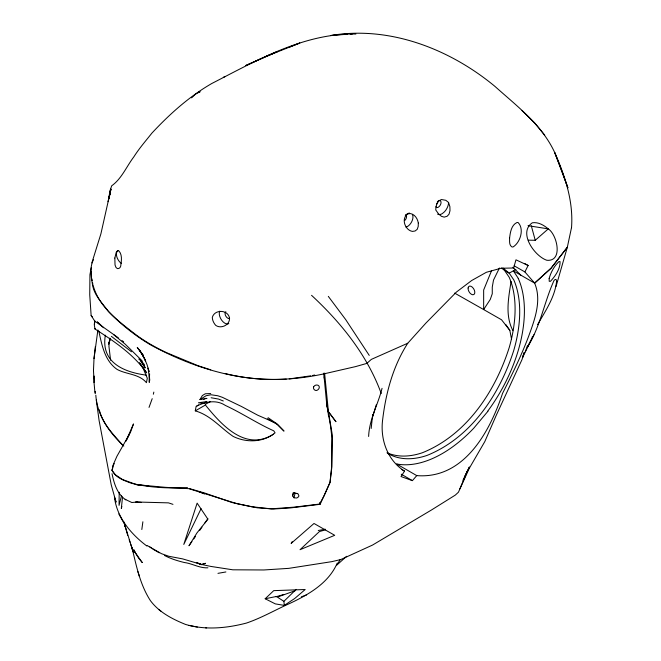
<?xml version="1.0" encoding="UTF-8"?>
<svg xmlns="http://www.w3.org/2000/svg" width="661" height="661" viewBox="0 0 661 661"><rect width="100%" height="100%" fill="white"/><g stroke="black" fill="none" stroke-linecap="round" stroke-linejoin="round"><path stroke-width="0.99" d="M105.363 335.16C100.571 362.691 124.227 372.275 146.519 375.175M97.894 329.963L94.011 358.601L93.474 370.49L94.135 382.389L94.093 376.026L93.821 378.513M119.195 492.23L119.046 505.392L121.558 495.576M323.741 373.184L326.749 404.466L330.55 425.924L331.979 438.251L331.69 466.592L329.996 482.233L324.212 495.585L319.594 504.062L294.36 507.127L271.225 508.854L251.444 506.706L231.994 502.517L204.34 492.916L189.914 488.727L165.382 487.331L136.844 484.72L122.467 479.506L115.435 474.788L112.073 470.425L113.155 465.336L114.295 463.667M292.658 495.932L293.021 493.982L294.509 492.924L298.037 493.833L298.888 495.75L298.607 496.75L296.814 498.014L294.038 497.799L292.658 495.932L293.244 492.594M109.718 338.192L108.933 346.207L110.585 360.237M371.168 428.493L372.234 418.702M94.011 358.601L95.349 346.529M324.171 378.1L324.725 373.085M372.465 416.711L372.713 414.695M537.575 324.675C545.399 310.926 555.066 297.053 556.645 280.908L556.132 279.611L555.19 279.429L554.025 280.479C544.259 302.011 540.516 326.08 527.808 346.372L533.948 334.714M94.812 321.006L94.432 323.857L94.779 321.122L91.135 315.52L89.739 294.798L89.937 274.679L91.259 267.738M122.525 497.055L121.335 508.392L121.872 506.409M141.818 529.519L142.883 521.769M382.05 388.329C378.109 404.4 369.243 419.371 368.631 436.467M153.831 392.097L153.344 394.229M108.652 199.267L109.908 191.128L111.668 185.832C121.682 178.71 126.524 166.481 133.811 156.897C139.149 148.452 145.684 140.967 151.865 133.158C169.621 114.113 189.162 96.547 211.817 83.484C256.435 60.614 304.151 32.943 355.882 34.033M511.069 281.437C508.64 297.409 504.88 315.413 512.812 330.417M112.651 467.947L112.172 470.574C115.799 477.853 124.111 480.456 131.151 483.199C149.378 487.653 168.745 488.537 187.451 487.562M337.242 563.098C328.798 582.837 309.051 594.346 290.377 603.163C275.72 609.682 261.698 617.878 246.479 623.059C226.706 628.223 205.373 630.305 185.526 624.43C172.43 619.117 158.921 612.218 150.361 600.568C140.025 584.597 136.249 565.519 131.927 547.267L132.977 551.39L124.144 522.925M195.268 410.878L196.127 406.383C205.274 401.698 216.271 399.343 225.409 405.466C241.951 413.125 257.104 423.379 273.761 430.823L275.059 432.831C263.417 442.506 246.454 442.969 233.168 436.425C220.501 427.816 210.562 415.191 195.268 410.878L205.414 405.019C221.592 425.023 245.611 451.909 273.547 434.17M112.073 470.425L113.155 465.336M571.501 227.657L567.312 247.28L556.041 286.477M108.858 198.35L110.916 189.178L100.885 233.895L91.846 262.913M294.038 497.799L295.037 493.329L294.038 492.668M108.016 201.679L110.916 189.178M98.786 331.062C101.926 344.959 104.512 360.642 117.121 369.433C126.639 374.572 139.107 373.787 146.436 382.686L147.304 378.191L143.098 368.227L139.537 362.773L146.668 372.887C133.456 354.139 113.981 341.159 94.953 328.996L95.101 328.459M130.11 433.31L133.489 423.941L125.987 441.061L129.349 434.335L116.898 456.338L113.279 464.625M372.341 417.719L376.299 404.788M524.074 352.883L521.95 359.716L496.171 415.496L484.794 441.614L469.252 468.368L458.42 492.23L455.297 495.106L431.278 510.11L372.556 545.052L340.754 559.561L331.88 561.635L288.816 568.353L263.822 569.972L232.846 569.807L210.867 566.427L201.398 564.428L182.618 558.884L168.811 556.273L161.458 553.662L147.18 545.532M524.082 352.701L522.57 357.535L532.915 336.457L532.146 337.011M108.635 344.158L110.561 338.349M108.627 343.77L110.263 339.002M201.316 564.651L205.414 563.337L201.316 564.651L196.367 562.519L201.398 564.428M525.272 351.776L527.329 346.025M149.014 407.416L152.204 398.682M93.548 259.476C89.607 266.978 90.929 275.637 92.325 283.619C93.672 294.897 102.108 302.763 108.454 311.505C121.004 324.493 135.381 335.904 150.931 345.075C192.161 367.409 238.927 382.124 286.246 379.084M491.462 270.911L483.654 290.022L483.654 309.555L501.55 319.784L509.829 330.326L511.507 338.953M437.756 202.051L436.417 204.646M459.841 488.884L467.335 471.21M201.084 508.664L183.783 544.449L197.127 503.137L207.926 519.224L196.97 532.906L188.972 545.771L191.93 541.533M462.907 480.382L469.376 467.013L464.98 476.052M189.583 488.909L237.192 503.748L257.385 507.838L273.654 509.003L289.964 507.987L320.114 504.302L330.07 482.53L331.723 468.178L332.293 434.897L328.418 411.712L324.642 373.705L355.478 366.624L366.814 363.41L371.366 359.369L407.763 343.233L425.891 323.097L456.437 292.038L471.706 280.504L486.372 272.282L500.889 268.267L513.622 267.986L515.977 259.823L528.131 265.491L524.9 271.935L534.65 283.131L551.051 268.259L567.312 247.28L551.043 268.209L534.625 283.123C541.681 299.78 535.228 318.23 529.378 334.259C521.926 354.61 512.283 374.052 502.542 393.386C489.859 431.74 463.931 479.39 416.752 475.606L396.592 463.964A116.493 67.257 -60 0 0 473.772 428.171L487.992 411.2M499.435 267.986L493.503 280.099L492.263 287.13L492.263 293.773L490.28 299.416L483.654 309.555L454.619 293.096M407.763 343.233C393.113 366.029 385.941 392.56 382.702 419.256C379.951 438.995 387.239 460.188 404.54 471.128L401.02 476.548L412.398 480.638L416.752 475.606M206.959 398.368L199.944 399.608L202.349 395.542L205.282 393.774L210.694 393.543M292.187 541.665L291.129 543.416L314.008 523.471L334.706 535.311L300.036 549.696L319.403 531.56L325.212 529.899M340.299 559.528L336.862 565.064L346.612 556.306M193.698 538.996L195.466 536.459M199.605 530.535L201.96 527.148M204.918 522.917L207.868 518.687M191.599 97.861L195.35 94.283L200.002 91.441M284.296 605.393L294.765 598.453L305.184 589.513L273.728 590.645L265.177 598.75L275.298 603.881L284.296 605.393L283.891 601.345L296.169 589.389M528.296 240.166L535.245 240.29L548.266 228.88C557.173 234.63 563.329 261.814 546.862 260.277C534.6 256.253 517.869 232.622 532.303 222.798C538.31 221.856 543.838 225.186 548.266 228.88L528.04 225.682M199.944 399.608L206.009 395.757L211.016 394.757L217.808 395.765L222.36 397.311L241.397 406.449L257.773 415.224L275.711 423.04L284.015 431.112L277.637 424.37L268.093 417.686M515.902 269.391L509.193 273.15L504.574 270.481L509.185 277.256A115.402 66.629 -60 0 1 509.185 347.636C495.205 391.585 466.575 434.913 422.437 452.727A108.85 62.845 -60 0 1 387.007 452.727M196.961 405.904L198.622 404.945M210.338 401.582L205.282 404.383M203.555 399.418L205.802 398.269M223.327 77.329L225.285 76.469M278.413 596.726L295.351 590.637M289.568 47.088L299.797 43.031L266.375 56.276M301.366 596.825L306.638 594.883M276.108 596.734L283.933 594.429M310.703 375.836L289.254 378.91M312.711 375.431L314.71 375.018M265.177 598.75L276.414 596.478L283.891 601.345M318.247 530.519L325.253 529.205M324.642 373.705C292.071 380.918 257.716 381.736 225.277 373.572M217.956 573.351L225.897 571.955M297.442 493.494L295.037 493.329M172.967 504.351L168.464 502.864L137.174 502.021L131.82 502.509L125.119 499.319L125.813 499.799C117.204 494.288 114.023 483.298 112.031 473.73M347.298 34.232L330.649 35.529C389.626 25.506 449.934 49.063 495.023 86.459C517.133 106.289 542.003 124.954 554.761 152.65C565.138 176.363 573.508 201.382 571.525 227.673M137.174 502.021L135.662 502.054L141.14 502.368M350.239 34L352.296 34.042M205.513 627.826L206.629 627.892M211.115 397.748L218.535 399.07L223.302 400.987M207.901 567.807C199.539 568.303 192.343 563.511 184.353 562.519C177.619 560.875 170.72 558.76 164.49 555.471M136.844 484.72L148.775 485.901M197.35 627.058L189.071 625.405M210.743 369.821L197.97 365.69L167.134 352.9A190.508 109.833 0.1 0 1 136.777 335.375C119.492 321.899 99.167 307.72 93.168 285.519M198.928 491.701L204.538 493.974M159.26 552.811L152.823 549.093M267.292 418.752L276.364 423.883M524.545 263.45L528.131 265.491M514.151 265.813L524.9 271.935M534.65 283.131L513.39 270.861L518.282 278.372M401.905 469.607L404.54 471.128M401.244 474.201L412.398 480.638M94.953 328.996L94.283 324.658L94.779 321.122L118.294 337.829M146.866 546.027C130.961 534.129 116.708 517.29 114.419 496.816L116.063 502.162L111.246 484.926L99.125 420.718L96.275 399.922M111.387 336.375L131.473 351.768M149.898 546.953L151.361 548.019M122.062 340.622L123.657 341.82M158.805 609.533L160.954 611.152M448.563 202.481L445.828 200.308L441.424 199.523C436.929 200.812 435.847 205.901 435.756 209.983L438.54 213.858L441.424 216.321L444.209 217.122L447.142 216.254L449.026 214.205L449.992 210.735L449.893 206.653L448.563 202.481A9.122 5.222 -60.3 0 1 444.597 211.677L442.383 213.544A9.122 5.222 -60.3 0 1 437.623 214.156M113.618 334.606L125.284 344.224L141.966 360.675L144.982 367.871L144.073 364.079M501.559 268.027L504.591 270.489M502.938 268.011L509.21 273.158L513.804 279.917A115.402 66.629 -60 0 1 513.795 350.305C499.815 394.245 471.227 437.599 427.072 455.404A108.85 62.845 -60 0 1 387.371 453.165M138.719 358.964L140.653 360.65L143.024 364.467M103.513 327.74L97.341 321.89L101.356 325.716M522.033 110.602L534.732 122.954L544.722 135.125M311.554 295.327C341.324 322.956 367.252 355.147 381.248 393.518M512.911 267.259L520.802 275.141M123.822 446.092C109.338 432.608 97.167 415.496 95.812 395.154M91.135 315.52L92.449 317.065M122.624 445.15C113.452 434.442 102.67 424.032 99.299 409.837M143.115 355.073L137.248 347.422L142.983 355.271L139.388 350.057L144.296 358.138L147.089 364.789L149.056 371.738L148.105 368.127L149.683 380.372L149.411 375.498L149.262 382.372L149.601 373.886M328.31 296.368L345.728 319.651L369.235 355.395M505.723 324.493L509.829 330.326M140.653 360.65L144.982 367.871M144.296 358.138L142.289 354.585L145.651 361.046L144.635 358.865M118.782 513.911L123.392 522.124M130.746 544.358L132.522 549.547M129.217 539.979L129.969 542.177M131.927 547.746L133.439 552.323M137.885 571.591L139.413 576.433M123.987 522.149L127.697 535.303M535.245 240.29L531.708 227.301A8.857 5.065 -60.3 0 0 531.254 225.765M124.045 522.256L125.169 526.842M326.46 402.632L327.492 408.424M327.831 410.357L328.178 412.29M91.862 278.76L92.201 280.694M92.548 282.619L92.887 284.544M319.8 502.459L320.114 504.302M326.6 401.905L327.699 408.837M95.201 391.362L95.473 393.188M327.806 409.812L328.03 411.778M328.253 413.745L328.476 415.703M94.011 382.207L94.994 393.278M109.908 191.128L110.023 194.962M91.449 271.332L91.524 276.835M518.249 278.413A116.336 66.885 -60 0 1 487.835 411.018M437.342 201.787A3.817 2.181 -60.3 0 1 440.837 201.423A3.817 2.181 -60.3 0 1 439.383 206.339L438.458 207.116A3.817 2.181 -60.3 0 1 435.888 206.703M405.796 214.891A3.735 2.173 -59.7 0 1 404.929 220.361M228.789 323.609A7.957 4.569 60.4 0 1 221.732 320.288A7.957 4.569 60.4 0 1 219.683 311.191M229.615 318.354A3.792 2.181 60.4 0 1 225.847 316.148A3.792 2.181 60.4 0 1 225.855 311.761M412.538 214.817A7.792 4.528 -59.7 0 1 411.572 221.997A7.792 4.528 -59.7 0 1 405.97 227.128M405.3 215.486A7.792 4.528 -59.7 0 1 407.424 213.8M408.143 213.445A7.792 4.528 -59.7 0 1 409.547 213.082M121.335 263.4A7.957 4.635 59.8 0 1 116.716 256.41A7.957 4.635 59.8 0 1 118.079 250.494M197.837 92.796A7.792 4.47 -60.3 0 1 199.936 92.061M229.417 317.569C230.582 324.609 221.261 329.327 215.759 325.394A7.957 4.569 60.4 0 1 212.313 317.371C214.478 309.34 227.483 309.414 229.417 317.569M418.314 223.071L418.206 226.459L417.207 229.334L415.075 231.011L412.398 231.408C404.937 230.144 400.913 218.477 407.721 213.974L410.332 213.544C414.877 214.338 417.645 218.791 418.314 223.071M509.581 238.175C509.656 241.042 508.987 245.264 511.928 246.925L512.994 247.007C520.306 242.579 524.52 229.103 518.108 222.55L517.051 222.468C511.242 225.07 510.267 232.556 509.581 238.175M114.84 258.046L115.031 264.978L115.981 267.424L117.394 268.606A7.957 4.635 59.7 0 0 120.897 264.59C121.591 260.062 122.211 254.386 118.773 250.8L117.427 250.874L116.27 252.238L114.84 258.046M549.159 278.421L549.233 281.28L550.365 281.379C555.314 276.215 560.363 268.763 560.057 261.599L558.991 261.541C554.207 266.069 550.943 272.134 549.159 278.421M313.661 386.867C312.86 388.651 314.537 390.643 316.404 390.494C318.214 390.147 319.858 388.123 319.123 386.264C317.916 384.181 314.578 384.826 313.661 386.867M206.761 401.582L204.067 403.425L198.457 402.789L206.761 401.582M266.135 56.474L245.71 65.538L277.744 51.434L266.135 56.474M142.198 562.47L138.76 558.33L134.91 552.117L142.198 562.47M335.887 421.635L328.418 411.712L335.887 421.635M135.612 553.34L133.828 549.869L135.612 553.34M561.065 168.811L554.761 152.65L567.915 187.807L561.065 168.811M468.104 287.989A4.767 2.751 60 0 0 472.739 294.765A4.767 2.751 60 0 0 473.499 288.518A4.767 2.751 60 0 0 468.104 287.989"/></g></svg>
